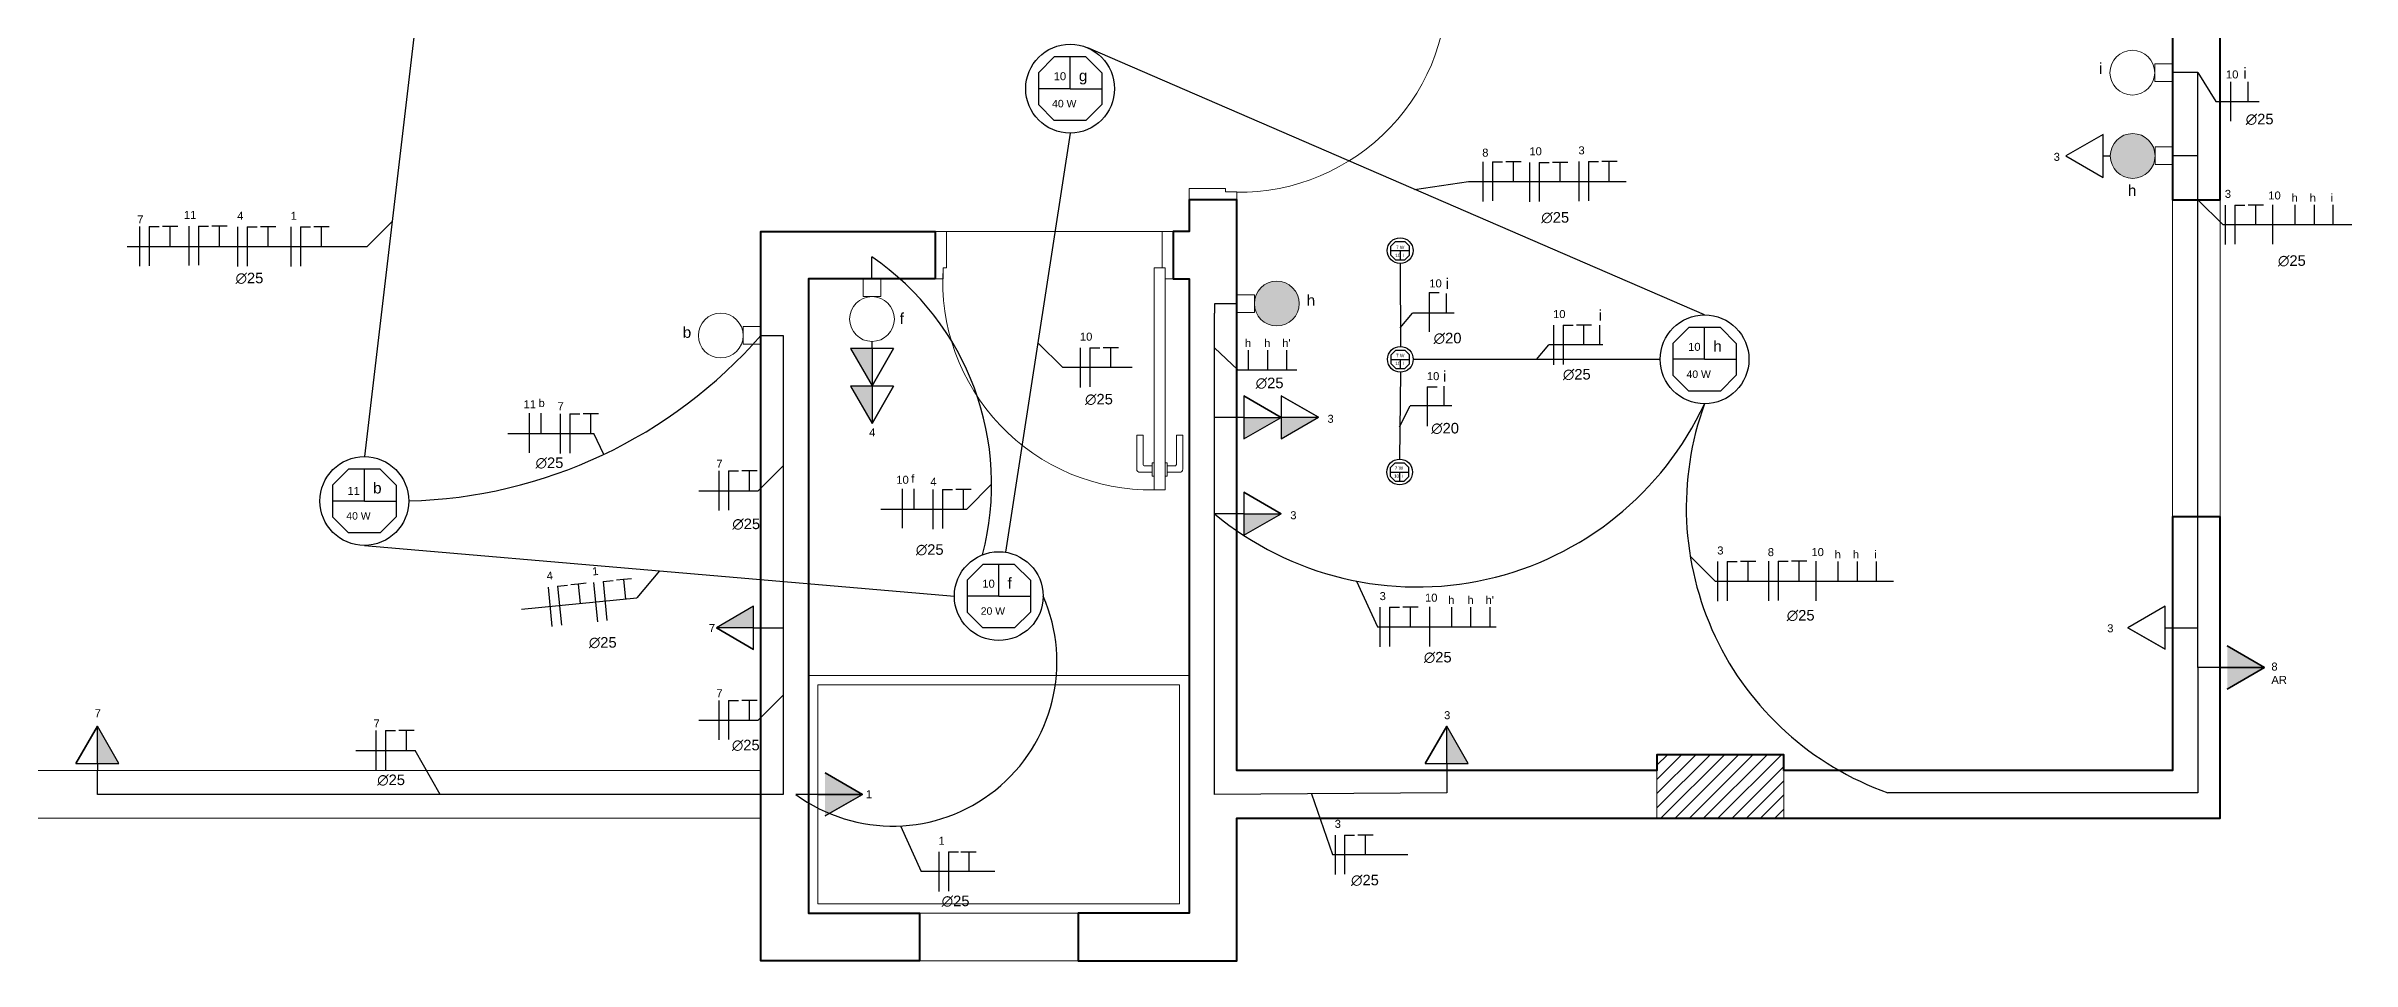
# Model space of a CAD drawing. Header units: millimetres. Extents: x 2991 to 3503, y 2795 to 2987.
# Drawn here: x 3081.73 to 3089, y 2806.94 to 2809.82 of the extents above; entities that cross this region are included whole.
import ezdxf
from ezdxf.enums import TextEntityAlignment as Align

# ---------------------------------------------------------------- set-up
doc = ezdxf.new("R2010")
doc.units = ezdxf.units.MM
for name, color, linetype in [('AP03', 170, 'Continuous'), ('ESCO_37_TOMADAS', 3, 'Continuous'), ('ILUMINAÇÃO', 3, 'Continuous'), ('PTF', 1, 'Continuous'), ('PTO', 1, 'Continuous'), ('TET', 172, 'Continuous')]:
    doc.layers.add(name, color=color, linetype=linetype)
for name, color, linetype, lineweight in [('ESQUADRIAS', 250, 'Continuous', 9), ('PILAR', 7, 'Continuous', 5), ('Plarga', 7, 'Continuous', 40)]:
    doc.layers.add(name, color=color, linetype=linetype, lineweight=lineweight)
doc.styles.add('ST', font='ROMANS.SHX', dxfattribs={"height": 0.15})
doc.styles.get("Standard").update_dxf_attribs({"font": ''})
doc.styles.get('Standard').set_extended_font_data('Arial')

# ---------------------------------------------------------------- blocks, each defined once
blk = doc.blocks.new('iv')
at = {"color": 3}
for p, q in [((-0.2, 0.1), (-0.1, 0.2)), ((-0.1, 0.2), (0.1, 0.2)), ((0.1, 0.2), (0.2, 0.1)), ((-0.2, 0.1), (-0.2, -0.1)), ((0.2, 0.1), (0.2, -0.1)), ((-0.1, -0.2), (-0.2, -0.1)), ((0.2, -0.1), (0.1, -0.2)), ((-0.1, -0.2), (0.1, -0.2))]:
    blk.add_line(p, q, dxfattribs=at)
at = {"color": 1}
blk.add_circle((0, 0), 0.28, dxfattribs=at)
at = {"color": 1, "style": 'ST', "flags": 4}
blk.add_attdef('N%%D', text='', height=0.15, dxfattribs=at).set_placement((0.003, -0.074), align=Align.CENTER)
blk = doc.blocks.new('INTERRUP SIMP 1 TC')
at = {"lineweight": 5}
for p, q in [((-5, 2.5), (-5, -2.5)), ((0, 2.5), (-5, 2.5)), ((0, 2.5), (0, -2.5)), ((0, -2.5), (-5, -2.5)), ((0, 0), (0, 0))]:
    blk.add_line(p, q, dxfattribs=at)
at = {"lineweight": 5, "ltscale": 0.5}
blk.add_circle((6.33, 0.04), 6.33, dxfattribs=at)
blk = doc.blocks.new('ACAD_8x9viv6wd74lc_ACAD')
at = {"layer": 'ESCO_37_TOMADAS'}
h = blk.add_hatch(color=256, dxfattribs=at)
h.dxf.hatch_style = 1
h.set_gradient(color1=(0, 0, 255), color2=(255, 255, 0), tint=1)
h.paths.add_polyline_path([(0.0444, 0.0974, 1), (-0.0969, 0.0974, 0.412382), (-0.0267, 0.0268), (-0.0258, 0.0268, 0.412382)])
h = blk.add_hatch(color=256, dxfattribs=at)
h.dxf.hatch_style = 1
h.paths.add_polyline_path([(0.0444, 0.0974, 1), (-0.0969, 0.0974, 0.412382), (-0.0267, 0.0268), (-0.0258, 0.0268, 0.412382)])
h = blk.add_hatch(color=256, dxfattribs=at)
h.dxf.hatch_style = 1
h.paths.add_polyline_path([(-0.0969, 0.0974, 0.412382), (-0.0267, 0.0268), (-0.0258, 0.0268, 0.412382), (0.0444, 0.0974, 1)])
at = {"layer": 'ILUMINAÇÃO', "lineweight": 5, "ltscale": 0.5, "xscale": 0.01115233265064476, "yscale": 0.01115233265064476, "zscale": 0.01115233265064476, "rotation": 90}
blk.add_blockref('INTERRUP SIMP 1 TC', (-0.0258, 0.0268), dxfattribs=at)

msp = doc.modelspace()

# ---------------------------------------------------------------- hatches: boundary and pattern name
at = {"layer": 'PILAR'}
h = msp.add_hatch(dxfattribs=at)
h.set_pattern_fill('ANSI31,_O', color=256, scale=0.01)
h.set_pattern_definition([(45, (1223.243174, 1855.17264), (-0.0224506403, 0.0224506403), [])])
h.paths.add_polyline_path([(3086.8062, 2807.5868), (3086.8062, 2807.3868), (3087.2062, 2807.3868), (3087.2062, 2807.5868)])

# ---------------------------------------------------------------- linework, layer by layer
for p, q in [((3084.9562, 2809.6868), (3084.9562, 2809.7868)), ((3084.9562, 2809.6868), (3084.8562, 2809.6868)), ((3084.9562, 2809.6868), (3085.0562, 2809.6868)), ((3085.9967, 2809.1762), (3086.0257, 2809.1762)), ((3086.9562, 2808.8336), (3086.9562, 2808.9336)), ((3085.9965, 2808.8334), (3086.0255, 2808.8334)), ((3086.9562, 2808.8336), (3086.8562, 2808.8336)), ((3086.9562, 2808.8336), (3087.0562, 2808.8336)), ((3082.7312, 2808.3868), (3082.7312, 2808.4868)), ((3085.995, 2808.4782), (3086.024, 2808.4782)), ((3082.7312, 2808.3868), (3082.6312, 2808.3868)), ((3082.7312, 2808.3868), (3082.8312, 2808.3868)), ((3084.7312, 2808.0868), (3084.7312, 2808.1868)), ((3084.7312, 2808.0868), (3084.6312, 2808.0868)), ((3084.7312, 2808.0868), (3084.8312, 2808.0868))]:
    msp.add_line(p, q)
at = {"color": 3}
for p, q in [((3088.2127, 2809.4748), (3088.2353, 2809.4748)), ((3084.3316, 2808.8672), (3084.3316, 2808.8898)), ((3084.3316, 2808.8672), (3084.3316, 2808.7496)), ((3084.3994, 2808.8672), (3084.3316, 2808.7496)), ((3084.3316, 2808.7496), (3084.3994, 2808.8672)), ((3084.332, 2808.7491), (3084.332, 2808.6315)), ((3084.3998, 2808.7491), (3084.332, 2808.6315)), ((3084.332, 2808.6315), (3084.3998, 2808.7491)), ((3085.5038, 2808.7183), (3085.6214, 2808.6504)), ((3085.6214, 2808.6504), (3085.5038, 2808.7183)), ((3085.6218, 2808.7186), (3085.7394, 2808.6508)), ((3085.7394, 2808.6508), (3085.6218, 2808.7186)), ((3085.5038, 2808.6504), (3085.4812, 2808.6504)), ((3085.5038, 2808.6504), (3085.6214, 2808.6504)), ((3085.6218, 2808.6508), (3085.7394, 2808.6508)), ((3085.5038, 2808.4146), (3085.6214, 2808.3467)), ((3085.6214, 2808.3467), (3085.5038, 2808.4146)), ((3085.5038, 2808.3467), (3085.4812, 2808.3467)), ((3085.5038, 2808.3467), (3085.6214, 2808.3467)), ((3083.9585, 2807.987), (3083.841, 2807.987)), ((3083.9585, 2807.9191), (3083.841, 2807.987)), ((3083.841, 2807.987), (3083.9585, 2807.9191)), ((3083.9585, 2807.987), (3083.9812, 2807.987)), ((3088.4085, 2807.9195), (3088.291, 2807.9873)), ((3088.291, 2807.9873), (3088.4085, 2807.9195)), ((3088.4085, 2807.9873), (3088.4312, 2807.9873)), ((3081.8216, 2807.5594), (3081.8895, 2807.677)), ((3081.8895, 2807.677), (3081.8216, 2807.5594)), ((3081.8895, 2807.5594), (3081.8895, 2807.677)), ((3086.0758, 2807.5594), (3086.1437, 2807.677)), ((3086.1437, 2807.677), (3086.0758, 2807.5594)), ((3086.1437, 2807.5594), (3086.1437, 2807.677)), ((3081.8895, 2807.5594), (3081.8895, 2807.5368)), ((3086.1437, 2807.5594), (3086.1437, 2807.5368))]:
    msp.add_line(p, q, dxfattribs=at)
for points in [[(3088.2127, 2809.5426), (3088.0951, 2809.4748), (3088.2127, 2809.4069)], [(3084.2638, 2808.8672), (3084.3316, 2808.7496), (3084.3994, 2808.8672)], [(3084.2641, 2808.7491), (3084.332, 2808.6315), (3084.3998, 2808.7491)], [(3085.5038, 2808.5826), (3085.6214, 2808.6504), (3085.5038, 2808.7183)], [(3085.6218, 2808.5829), (3085.7394, 2808.6508), (3085.6218, 2808.7186)], [(3085.5038, 2808.2789), (3085.6214, 2808.3467), (3085.5038, 2808.4146)], [(3083.9585, 2808.0548), (3083.841, 2807.987), (3083.9585, 2807.9191)], [(3088.4085, 2808.0552), (3088.291, 2807.9873), (3088.4085, 2807.9195)], [(3088.5812, 2807.8618), (3088.6038, 2807.8618), (3088.7214, 2807.8618), (3088.6038, 2807.9297), (3088.7214, 2807.8618), (3088.6038, 2807.794), (3088.7214, 2807.8618), (3088.6038, 2807.8618)], [(3081.9573, 2807.5594), (3081.8895, 2807.677), (3081.8216, 2807.5594)], [(3086.2115, 2807.5594), (3086.1437, 2807.677), (3086.0758, 2807.5594)], [(3084.1612, 2807.4618), (3084.1838, 2807.4618), (3084.3014, 2807.4618), (3084.1838, 2807.5297), (3084.3014, 2807.4618), (3084.1838, 2807.394), (3084.3014, 2807.4618), (3084.1838, 2807.4618)]]:
    msp.add_lwpolyline(points, close=True, dxfattribs=at)
at = {"lineweight": 5}
for points in [[(3088.4312, 2809.3368), (3088.4312, 2808.3368)], [(3088.5812, 2809.3368), (3088.5812, 2808.3368)], [(3084.5662, 2809.2368), (3085.2462, 2809.2368)], [(3084.5662, 2809.2368), (3085.2462, 2809.2368)], [(3083.9812, 2807.5368), (3081.5312, 2807.5368)], [(3083.9812, 2807.3868), (3081.5312, 2807.3868)], [(3084.9812, 2807.0868), (3084.4812, 2807.0868)], [(3084.9812, 2806.9368), (3084.4812, 2806.9368)]]:
    msp.add_lwpolyline(points, dxfattribs=at)
for points in [[(3085.9676, 2809.1762), (3085.9967, 2809.1762), (3085.9967, 2809.1472)], [(3085.9674, 2808.8334), (3085.9965, 2808.8334), (3085.9965, 2808.8044)], [(3085.9659, 2808.4782), (3085.995, 2808.4782), (3085.995, 2808.4492)]]:
    msp.add_lwpolyline(points)
for points in [[(3084.1312, 2807.0868), (3085.3312, 2807.0868), (3085.3312, 2807.8368), (3084.1312, 2807.8368)], [(3084.1612, 2807.1168), (3085.3012, 2807.1168), (3085.3012, 2807.8068), (3084.1612, 2807.8068)]]:
    msp.add_lwpolyline(points, close=True, dxfattribs=at)
at = {"color": 3}
for points in [[(3084.3316, 2808.8672), (3084.2638, 2808.8672), (3084.3316, 2808.7496)], [(3084.332, 2808.7491), (3084.2641, 2808.7491), (3084.332, 2808.6315)], [(3085.5038, 2808.6504), (3085.5038, 2808.5826), (3085.6214, 2808.6504)], [(3085.6218, 2808.6508), (3085.6218, 2808.5829), (3085.7394, 2808.6508)], [(3085.5038, 2808.3467), (3085.5038, 2808.2789), (3085.6214, 2808.3467)], [(3083.9585, 2807.987), (3083.9585, 2808.0548), (3083.841, 2807.987)], [(3088.6038, 2807.8618), (3088.6038, 2807.9297), (3088.7214, 2807.8618)], [(3088.6038, 2807.8618), (3088.6038, 2807.794), (3088.7214, 2807.8618)], [(3081.8895, 2807.5594), (3081.9573, 2807.5594), (3081.8895, 2807.677)], [(3086.1437, 2807.5594), (3086.2115, 2807.5594), (3086.1437, 2807.677)], [(3084.1838, 2807.4618), (3084.1838, 2807.5297), (3084.3014, 2807.4618)], [(3084.1838, 2807.4618), (3084.1838, 2807.394), (3084.3014, 2807.4618)]]:
    msp.add_solid(points, dxfattribs=at)
at = {"layer": 'ESCO_37_TOMADAS'}
for p, q in [((3088.5112, 2809.7377), (3088.5681, 2809.6469)), ((3088.5681, 2809.6469), (3088.7046, 2809.6469)), ((3088.6147, 2809.7086), (3088.6147, 2809.584)), ((3088.6685, 2809.7086), (3088.6685, 2809.6469)), ((3086.2575, 2809.4562), (3086.2575, 2809.3316)), ((3086.2879, 2809.4562), (3086.2879, 2809.3328)), ((3086.2879, 2809.4562), (3086.3195, 2809.4562)), ((3086.3528, 2809.4562), (3086.3528, 2809.3945)), ((3086.4048, 2809.4542), (3086.4048, 2809.3296)), ((3086.4352, 2809.4542), (3086.4352, 2809.3307)), ((3086.4352, 2809.4542), (3086.4668, 2809.4542)), ((3086.5002, 2809.4542), (3086.5002, 2809.3939)), ((3086.5596, 2809.4572), (3086.5596, 2809.3326)), ((3086.59, 2809.4572), (3086.59, 2809.3337)), ((3086.59, 2809.4572), (3086.6216, 2809.4572)), ((3086.6549, 2809.4572), (3086.6549, 2809.3939)), ((3086.0423, 2809.3692), (3086.2119, 2809.3939)), ((3086.2119, 2809.3939), (3086.7093, 2809.3939)), ((3088.5112, 2809.3368), (3088.5898, 2809.2583)), ((3088.5973, 2809.3199), (3088.5973, 2809.1954)), ((3088.6277, 2809.3199), (3088.6277, 2809.1965)), ((3088.6277, 2809.3199), (3088.6593, 2809.3199)), ((3088.6926, 2809.3199), (3088.6926, 2809.2583)), ((3088.747, 2809.3211), (3088.747, 2809.1966)), ((3088.8167, 2809.3202), (3088.8167, 2809.2583)), ((3088.8776, 2809.3202), (3088.8776, 2809.2583)), ((3088.9371, 2809.3202), (3088.9371, 2809.2583)), ((3082.0229, 2809.2521), (3082.0229, 2809.1275)), ((3082.0533, 2809.2521), (3082.0533, 2809.1286)), ((3082.0533, 2809.2521), (3082.0849, 2809.2521)), ((3082.1182, 2809.2521), (3082.1182, 2809.1904)), ((3082.1781, 2809.2535), (3082.1781, 2809.129)), ((3082.2085, 2809.2535), (3082.2085, 2809.1301)), ((3082.2085, 2809.2535), (3082.24, 2809.2535)), ((3082.2734, 2809.2535), (3082.2734, 2809.1896)), ((3082.3313, 2809.251), (3082.3313, 2809.1264)), ((3082.3617, 2809.251), (3082.3617, 2809.1275)), ((3082.3617, 2809.251), (3082.3933, 2809.251)), ((3082.4266, 2809.251), (3082.4266, 2809.1893)), ((3082.4997, 2809.2508), (3082.4997, 2809.1262)), ((3082.5301, 2809.2508), (3082.5301, 2809.1274)), ((3082.5301, 2809.2508), (3082.5617, 2809.2508)), ((3082.5951, 2809.2508), (3082.5951, 2809.1891)), ((3082.8187, 2809.2681), (3082.74, 2809.1896)), ((3088.5898, 2809.2583), (3088.9969, 2809.2583)), ((3081.9833, 2809.1896), (3082.74, 2809.1896)), ((3086.0884, 2809.044), (3086.0884, 2808.9206)), ((3086.0884, 2809.044), (3086.12, 2809.044)), ((3086.1418, 2809.0411), (3086.1418, 2808.9794)), ((3085.9965, 2808.9328), (3086.0357, 2808.9794)), ((3086.1667, 2808.9794), (3086.0357, 2808.9794)), ((3086.4796, 2808.941), (3086.4796, 2808.8164)), ((3086.51, 2808.941), (3086.51, 2808.8175)), ((3086.51, 2808.941), (3086.5416, 2808.941)), ((3086.5749, 2808.941), (3086.5749, 2808.8794)), ((3086.6247, 2808.9411), (3086.6247, 2808.8794)), ((3084.8543, 2808.886), (3084.933, 2808.8075)), ((3084.9879, 2808.8698), (3084.9879, 2808.7452)), ((3085.0183, 2808.8698), (3085.0183, 2808.7463)), ((3085.0183, 2808.8698), (3085.0499, 2808.8698)), ((3085.0832, 2808.8698), (3085.0832, 2808.8065)), ((3085.4112, 2808.8699), (3085.4845, 2808.8001)), ((3085.5174, 2808.8619), (3085.5174, 2808.8001)), ((3085.5779, 2808.8619), (3085.5779, 2808.8001)), ((3085.6387, 2808.8619), (3085.6387, 2808.8001)), ((3086.4264, 2808.8328), (3086.4656, 2808.8794)), ((3086.6351, 2808.8794), (3086.4656, 2808.8794)), ((3085.1518, 2808.8075), (3084.933, 2808.8075)), ((3085.4845, 2808.8001), (3085.6713, 2808.8001)), ((3086.0821, 2808.7466), (3086.0821, 2808.6232)), ((3086.0821, 2808.7466), (3086.1137, 2808.7466)), ((3086.1341, 2808.7488), (3086.1341, 2808.6871)), ((3083.2512, 2808.6635), (3083.2512, 2808.5389)), ((3083.2881, 2808.6635), (3083.2881, 2808.5995)), ((3083.3484, 2808.6613), (3083.3484, 2808.5367)), ((3083.3788, 2808.6613), (3083.3788, 2808.5378)), ((3083.3788, 2808.6613), (3083.4104, 2808.6613)), ((3083.4437, 2808.6613), (3083.4437, 2808.5996)), ((3085.995, 2808.6211), (3086.028, 2808.6871)), ((3086.159, 2808.6871), (3086.028, 2808.6871)), ((3083.1838, 2808.5995), (3083.455, 2808.5995)), ((3083.4862, 2808.5338), (3083.455, 2808.5995)), ((3083.8486, 2808.4819), (3083.8486, 2808.3573)), ((3083.8791, 2808.4819), (3083.8791, 2808.3584)), ((3083.8791, 2808.4819), (3083.9106, 2808.4819)), ((3083.944, 2808.4819), (3083.944, 2808.4202)), ((3084.0512, 2808.4979), (3083.9725, 2808.4194)), ((3083.7856, 2808.4194), (3083.9725, 2808.4194)), ((3084.4263, 2808.4253), (3084.4263, 2808.3007)), ((3084.4633, 2808.4253), (3084.4633, 2808.3613)), ((3084.5235, 2808.423), (3084.5235, 2808.2985)), ((3084.5539, 2808.423), (3084.5539, 2808.2996)), ((3084.5539, 2808.423), (3084.5855, 2808.423)), ((3084.6189, 2808.423), (3084.6189, 2808.3613)), ((3084.7088, 2808.4398), (3084.6301, 2808.3613)), ((3084.3589, 2808.3613), (3084.6301, 2808.3613)), ((3086.911, 2808.2125), (3086.9896, 2808.134)), ((3086.9971, 2808.1956), (3086.9971, 2808.0711)), ((3087.0275, 2808.1956), (3087.0275, 2808.0722)), ((3087.0275, 2808.1956), (3087.0591, 2808.1956)), ((3087.0924, 2808.1956), (3087.0924, 2808.1339)), ((3087.1577, 2808.1966), (3087.1577, 2808.072)), ((3087.1881, 2808.1966), (3087.1881, 2808.0731)), ((3087.1881, 2808.1966), (3087.2197, 2808.1966)), ((3087.253, 2808.1966), (3087.253, 2808.1349)), ((3087.3068, 2808.1968), (3087.3068, 2808.0723)), ((3087.3766, 2808.1958), (3087.3766, 2808.134)), ((3087.4374, 2808.1958), (3087.4374, 2808.134)), ((3087.4969, 2808.1958), (3087.4969, 2808.134)), ((3083.3102, 2808.1156), (3083.3223, 2807.9916)), ((3083.3405, 2808.1186), (3083.3719, 2808.1216)), ((3083.3405, 2808.1186), (3083.3525, 2807.9957)), ((3083.405, 2808.1249), (3083.4111, 2808.0635)), ((3083.4537, 2808.1296), (3083.4659, 2808.0057)), ((3083.484, 2808.1326), (3083.5154, 2808.1357)), ((3083.484, 2808.1326), (3083.496, 2808.0097)), ((3083.5486, 2808.1389), (3083.5546, 2808.0775)), ((3083.6612, 2808.1668), (3083.5905, 2808.081)), ((3085.8593, 2808.1342), (3085.9253, 2807.9902)), ((3086.9896, 2808.134), (3087.5521, 2808.134)), ((3083.2262, 2808.0454), (3083.5905, 2808.081)), ((3085.9328, 2808.0518), (3085.9328, 2807.9273)), ((3085.9632, 2808.0518), (3085.9632, 2807.9284)), ((3085.9632, 2808.0518), (3085.9947, 2808.0518)), ((3086.0281, 2808.0518), (3086.0281, 2807.9901)), ((3086.0886, 2808.053), (3086.0886, 2807.9285)), ((3086.1583, 2808.052), (3086.1583, 2807.9902)), ((3086.2188, 2808.052), (3086.2188, 2807.9902)), ((3086.2796, 2808.052), (3086.2796, 2807.9902)), ((3085.9253, 2807.9902), (3086.2988, 2807.9902)), ((3083.8486, 2807.7583), (3083.8486, 2807.6338)), ((3083.8791, 2807.7583), (3083.8791, 2807.6349)), ((3083.8791, 2807.7583), (3083.9106, 2807.7583)), ((3083.944, 2807.7583), (3083.944, 2807.6966)), ((3084.0512, 2807.7743), (3083.9725, 2807.6958)), ((3083.7856, 2807.6958), (3083.9725, 2807.6958)), ((3082.7678, 2807.6629), (3082.7678, 2807.5383)), ((3082.7982, 2807.6629), (3082.7982, 2807.5394)), ((3082.7982, 2807.6629), (3082.8298, 2807.6629)), ((3082.8631, 2807.6629), (3082.8631, 2807.6012)), ((3082.7047, 2807.6004), (3082.8917, 2807.6004)), ((3082.9703, 2807.4618), (3082.8917, 2807.6004)), ((3085.7174, 2807.4639), (3085.7836, 2807.2721)), ((3084.421, 2807.3624), (3084.4869, 2807.2184)), ((3085.7912, 2807.3337), (3085.7912, 2807.2092)), ((3085.8216, 2807.3337), (3085.8216, 2807.2103)), ((3085.8216, 2807.3337), (3085.8531, 2807.3337)), ((3085.8865, 2807.3337), (3085.8865, 2807.272)), ((3084.542, 2807.2802), (3084.542, 2807.1556)), ((3084.5724, 2807.2802), (3084.5724, 2807.1567)), ((3084.5724, 2807.2802), (3084.604, 2807.2802)), ((3084.6373, 2807.2802), (3084.6373, 2807.2185)), ((3085.7836, 2807.2721), (3086.0209, 2807.2721)), ((3084.7185, 2807.2184), (3084.4869, 2807.2184))]:
    msp.add_line(p, q, dxfattribs=at)
for points in [[(3086.3782, 2809.4562), (3086.3528, 2809.4562), (3086.3299, 2809.4562)], [(3086.5255, 2809.4542), (3086.5002, 2809.4542), (3086.4772, 2809.4542)], [(3086.6802, 2809.4572), (3086.6549, 2809.4572), (3086.632, 2809.4572)], [(3088.718, 2809.3199), (3088.6926, 2809.3199), (3088.6697, 2809.3199)], [(3082.1436, 2809.2521), (3082.1182, 2809.2521), (3082.0953, 2809.2521)], [(3082.2987, 2809.2535), (3082.2734, 2809.2535), (3082.2504, 2809.2535)], [(3082.4519, 2809.251), (3082.4266, 2809.251), (3082.4037, 2809.251)], [(3082.6204, 2809.2508), (3082.5951, 2809.2508), (3082.5721, 2809.2508)], [(3086.6003, 2808.941), (3086.5749, 2808.941), (3086.552, 2808.941)], [(3085.1086, 2808.8698), (3085.0832, 2808.8698), (3085.0603, 2808.8698)], [(3083.469, 2808.6613), (3083.4437, 2808.6613), (3083.4208, 2808.6613)], [(3083.9693, 2808.4819), (3083.944, 2808.4819), (3083.921, 2808.4819)], [(3084.6442, 2808.423), (3084.6189, 2808.423), (3084.5959, 2808.423)], [(3087.1178, 2808.1956), (3087.0924, 2808.1956), (3087.0695, 2808.1956)], [(3087.2784, 2808.1966), (3087.253, 2808.1966), (3087.2301, 2808.1966)], [(3083.4303, 2808.1274), (3083.405, 2808.1249), (3083.3822, 2808.1227)], [(3083.5738, 2808.1414), (3083.5486, 2808.1389), (3083.5258, 2808.1367)], [(3086.0534, 2808.0518), (3086.0281, 2808.0518), (3086.0051, 2808.0518)], [(3083.9693, 2807.7583), (3083.944, 2807.7583), (3083.921, 2807.7583)], [(3082.8884, 2807.6629), (3082.8631, 2807.6629), (3082.8402, 2807.6629)], [(3085.9118, 2807.3337), (3085.8865, 2807.3337), (3085.8635, 2807.3337)], [(3084.612, 2807.2802), (3084.6373, 2807.2802), (3084.6602, 2807.2802)]]:
    msp.add_lwpolyline(points, dxfattribs=at)
at = {"layer": 'ESQUADRIAS'}
for points in [[(3085.3312, 2809.3368), (3085.4812, 2809.3368), (3085.4812, 2809.3618), (3085.4462, 2809.3618), (3085.4462, 2809.3718), (3085.3312, 2809.3718)], [(3085.3312, 2809.3368), (3085.4812, 2809.3368), (3085.4812, 2809.3618), (3085.4462, 2809.3618), (3085.4462, 2809.3718), (3085.3312, 2809.3718)], [(3084.5312, 2809.2368), (3084.5312, 2809.0868), (3084.5562, 2809.0868), (3084.5562, 2809.1218), (3084.5662, 2809.1218), (3084.5662, 2809.2368)], [(3084.5312, 2809.2368), (3084.5312, 2809.0868), (3084.5562, 2809.0868), (3084.5562, 2809.1218), (3084.5662, 2809.1218), (3084.5662, 2809.2368)], [(3085.2812, 2809.2368), (3085.2812, 2809.0868), (3085.2562, 2809.0868), (3085.2562, 2809.1218), (3085.2462, 2809.1218), (3085.2462, 2809.2368)], [(3085.2812, 2809.2368), (3085.2812, 2809.0868), (3085.2562, 2809.0868), (3085.2562, 2809.1218), (3085.2462, 2809.1218), (3085.2462, 2809.2368)], [(3085.2212, 2809.1218), (3085.2562, 2809.1218), (3085.2562, 2808.4218), (3085.2212, 2808.4218)], [(3085.2212, 2809.1218), (3085.2562, 2809.1218), (3085.2562, 2808.4218), (3085.2212, 2808.4218)], [(3085.2148, 2808.5073), (3085.2212, 2808.5073), (3085.2212, 2808.4647), (3085.2148, 2808.4647)], [(3085.2148, 2808.5073), (3085.2212, 2808.5073), (3085.2212, 2808.4647), (3085.2148, 2808.4647)], [(3085.2625, 2808.5073), (3085.2562, 2808.5073), (3085.2562, 2808.4647), (3085.2625, 2808.4647)], [(3085.2625, 2808.5073), (3085.2562, 2808.5073), (3085.2562, 2808.4647), (3085.2625, 2808.4647)]]:
    msp.add_lwpolyline(points, close=True, dxfattribs=at)
for points in [[(3085.2148, 2808.4773), (3085.1762, 2808.4773, -0.414214), (3085.1662, 2808.4873), (3085.1662, 2808.5943), (3085.1862, 2808.5943), (3085.1862, 2808.5023, 0.414214), (3085.1912, 2808.4973), (3085.2148, 2808.4973)], [(3085.2148, 2808.4773), (3085.1762, 2808.4773, -0.414214), (3085.1662, 2808.4873), (3085.1662, 2808.5943), (3085.1862, 2808.5943), (3085.1862, 2808.5023, 0.414214), (3085.1912, 2808.4973), (3085.2148, 2808.4973)], [(3085.2625, 2808.4773), (3085.3011, 2808.4773, 0.414214), (3085.3111, 2808.4873), (3085.3111, 2808.5943), (3085.2911, 2808.5943), (3085.2911, 2808.5023, -0.414214), (3085.2861, 2808.4973), (3085.2625, 2808.4973)], [(3085.2625, 2808.4773), (3085.3011, 2808.4773, 0.414214), (3085.3111, 2808.4873), (3085.3111, 2808.5943), (3085.2911, 2808.5943), (3085.2911, 2808.5023, -0.414214), (3085.2861, 2808.4973), (3085.2625, 2808.4973)]]:
    msp.add_lwpolyline(points, format="xyb", close=True, dxfattribs=at)
for centre, start, end in [((3085.4897, 2810.0169), 266.19336, 0.86904), ((3085.4897, 2810.0169), 266.19336, 0.86904), ((3085.2112, 2809.0782), 176.19336, 270.86904), ((3085.2112, 2809.0782), 176.19336, 270.86904)]:
    msp.add_arc(centre, 0.6565, start, end, dxfattribs=at)
at = {"layer": 'PILAR'}
msp.add_lwpolyline([(3086.8062, 2807.5868), (3087.2062, 2807.5868), (3087.2062, 2807.3868), (3086.8062, 2807.3868)], close=True, dxfattribs=at)
at = {"layer": 'Plarga'}
for points in [[(3085.3312, 2810.1368), (3085.3312, 2810.0868), (3085.4812, 2810.0868), (3085.4812, 2810.1368), (3088.4312, 2810.1368), (3088.4312, 2809.3368), (3088.5812, 2809.3368), (3088.5812, 2811.0868), (3088.4312, 2811.0868), (3088.4312, 2810.2868), (3085.2812, 2810.2868), (3085.2812, 2810.1368)], [(3087.2062, 2807.5368), (3087.2062, 2807.5868), (3086.8062, 2807.5868), (3086.8062, 2807.5368), (3085.4812, 2807.5368), (3085.4812, 2809.3368), (3085.3312, 2809.3368), (3085.3312, 2809.2368), (3085.2812, 2809.2368), (3085.2812, 2809.0868), (3085.3312, 2809.0868), (3085.3312, 2807.0868), (3084.9812, 2807.0868), (3084.9812, 2806.9368), (3085.4812, 2806.9368), (3085.4812, 2807.3868), (3088.5812, 2807.3868), (3088.5812, 2808.3368), (3088.4312, 2808.3368), (3088.4312, 2807.5368)], [(3084.5312, 2809.0868), (3084.1312, 2809.0868), (3084.1312, 2807.0868), (3084.4812, 2807.0868), (3084.4812, 2806.9368), (3083.9812, 2806.9368), (3083.9812, 2809.2368), (3084.5312, 2809.2368)]]:
    msp.add_lwpolyline(points, close=True, dxfattribs=at)
at = {"layer": 'TET'}
for p, q in [((3082.9062, 2810.0093), (3082.7312, 2808.5268)), ((3086.9562, 2808.9736), (3085.0118, 2809.8153)), ((3088.5112, 2809.7377), (3088.4312, 2809.7377)), ((3088.5112, 2809.4752), (3088.5112, 2809.7377)), ((3084.9562, 2809.5468), (3084.7525, 2808.2252)), ((3088.5112, 2809.4752), (3088.4312, 2809.4752)), ((3088.5112, 2807.98), (3088.5112, 2809.4752)), ((3084.3312, 2809.0868), (3084.3312, 2809.1568)), ((3085.9967, 2809.1355), (3085.9972, 2808.8742)), ((3085.4812, 2809.0089), (3085.4112, 2809.0089)), ((3085.4112, 2809.0089), (3085.4112, 2808.9793)), ((3085.4112, 2808.6504), (3085.4112, 2808.9793)), ((3083.9812, 2808.9089), (3084.0512, 2808.9089)), ((3084.0512, 2808.9089), (3084.0512, 2808.0868)), ((3085.9972, 2808.7929), (3085.995, 2808.5189)), ((3086.0379, 2808.8335), (3086.8162, 2808.8336)), ((3085.4112, 2808.3467), (3085.4112, 2808.6504)), ((3085.4812, 2808.6504), (3085.4112, 2808.6504)), ((3085.4812, 2808.3467), (3085.4112, 2808.3467)), ((3085.4112, 2807.4618), (3085.4112, 2808.3467)), ((3082.7312, 2808.2468), (3084.5912, 2808.0868)), ((3084.0512, 2808.0868), (3084.0512, 2807.4618)), ((3083.9812, 2807.987), (3084.0512, 2807.987)), ((3088.4312, 2807.9873), (3088.5112, 2807.9873)), ((3088.5112, 2807.8618), (3088.5112, 2807.98)), ((3088.5812, 2807.8618), (3088.5112, 2807.8618)), ((3088.5112, 2807.8618), (3088.5112, 2807.4668)), ((3081.8895, 2807.4618), (3081.8895, 2807.5368)), ((3086.1437, 2807.5368), (3086.1437, 2807.4668)), ((3084.0512, 2807.4618), (3081.8895, 2807.4618)), ((3084.1612, 2807.4618), (3084.0912, 2807.4618)), ((3086.1437, 2807.4668), (3085.4112, 2807.4618)), ((3088.5112, 2807.4668), (3087.534, 2807.4668))]:
    msp.add_line(p, q, dxfattribs=at)
for centre, radius, start, end in [((3083.8392, 2808.4398), 0.8696, 345.15594, 55.54569), ((3082.8321, 2809.9109), 1.5245, 271.46866, 318.91383), ((3086.0501, 2809.1151), 0.9993, 230.25476, 335.05495), ((3087.8533, 2808.3667), 0.9548, 159.97626, 250.46849), ((3084.3969, 2807.8794), 0.5176, 233.79065, 23.61851)]:
    msp.add_arc(centre, radius, start, end, dxfattribs=at)

# ---------------------------------------------------------------- block references
at = {"layer": 'AP03'}
for p, rotation in [((3088.4033, 2809.501), 89.99999999999997), ((3085.5102, 2808.9831), 270)]:
    msp.add_blockref('ACAD_8x9viv6wd74lc_ACAD', p, dxfattribs=dict(at, rotation=rotation))
at = {"layer": 'ILUMINAÇÃO', "lineweight": 5, "ltscale": 0.5, "xscale": 0.01115233265064476, "yscale": 0.01115233265064476, "zscale": 0.01115233265064476}
for p, rotation in [((3088.3754, 2809.7377), 180), ((3084.3312, 2809.0311), 270), ((3083.9254, 2808.9089), 180)]:
    msp.add_blockref('INTERRUP SIMP 1 TC', p, dxfattribs=dict(at, rotation=rotation))
at = {"layer": 'PTO'}
for p, xscale, yscale, zscale, rotation in [((3084.9562, 2809.6868), 0.5, 0.5, 0.5, 270), ((3085.9967, 2809.1762), 0.1450976010525098, 0.1450976010525098, 0.1450976010525098, 89.99999999999999), ((3086.9562, 2808.8336), 0.5, 0.5, 0.5, 270), ((3085.9972, 2808.8335), 0.1450976010525098, 0.1450976010525098, 0.1450976010525098, 89.99999999999999), ((3082.7312, 2808.3868), 0.5, 0.5, 0.5, 270), ((3085.995, 2808.4782), 0.1450976010525098, 0.1450976010525098, 0.1450976010525098, 89.99999999999999), ((3084.7312, 2808.0868), 0.5, 0.5, 0.5, 270)]:
    msp.add_blockref('iv', p, dxfattribs=dict(at, xscale=xscale, yscale=yscale, zscale=zscale, rotation=rotation))

# ---------------------------------------------------------------- texts
at = {"layer": 'ESCO_37_TOMADAS'}
for s, height, p in [('40 W', 0.02349, (3084.8994, 2809.6281)), ('7 W', 0.01066, (3085.9834, 2809.1809)), ('7 W', 0.01066, (3085.9835, 2808.8402)), ('40 W', 0.02349, (3086.8994, 2808.7749)), ('7 W', 0.01066, (3085.9795, 2808.4852)), ('40 W', 0.02349, (3082.6744, 2808.3281)), ('20 W', 0.02349, (3084.6744, 2808.0281))]:
    msp.add_text(s, height=height, dxfattribs=at).set_placement(p)
for s, width, gutter_width, insert, char_height, attachment_point in [('10', 0.000485, 0.1261, (3084.9044, 2809.7387), 0.02522, 1), ('{\\fArial Unicode MS|b0|i0|c0|p2;g}', 0.012117, 0.1729, (3084.9837, 2809.7451), 0.034571, 1), ('{\\fArial Unicode MS|b0|i0|c0|p2;i}', 0.012117, 0.1729, (3088.2099, 2809.7681), 0.034571, 3), ('{\\fArial Unicode MS|b0|i0|c0|p2;10}', 0.000485, 0.1261, (3088.5999, 2809.7444), 0.025224, 1), ('{\\fArial Unicode MS|b0|i0|c0|p2;i}', 0.012117, 0.1729, (3088.6546, 2809.7531), 0.034571, 1), ('8', 0.000485, 0.1261, (3086.2553, 2809.4978), 0.0252, 1), ('10', 0.000485, 0.1261, (3086.404, 2809.502), 0.02522, 1), ('3', 0.000485, 0.1261, (3086.5587, 2809.505), 0.0252, 1), ('3', 0.000485, 0.1261, (3088.0569, 2809.4845), 0.0252, 1), ('{\\fArial Unicode MS|b0|i0|c0|p2;h}', 0.012117, 0.1729, (3088.3174, 2809.3831), 0.034571, 3), ('3', 0.000485, 0.1261, (3088.5964, 2809.3678), 0.0252, 1), ('10', 0.000485, 0.1261, (3088.7334, 2809.3628), 0.02522, 1), ('{\\fArial Unicode MS|b0|i0|c0|p2;h}', 0.000485, 0.1261, (3088.8066, 2809.3554), 0.025224, 1), ('{\\fArial Unicode MS|b0|i0|c0|p2;h}', 0.000485, 0.1261, (3088.8639, 2809.3554), 0.025224, 1), ('{\\fArial Unicode MS|b0|i0|c0|p2;i}', 0.000485, 0.1261, (3088.9293, 2809.3554), 0.025224, 1), ('7', 0.000485, 0.1261, (3082.0152, 2809.2872), 0.0252, 1), ('{\\fArial Unicode MS|b0|i0|c0|p2;11}', 0.000485, 0.1261, (3082.1623, 2809.3014), 0.025224, 1), ('4', 0.000485, 0.1261, (3082.3304, 2809.2988), 0.0252, 1), ('1', 0.000485, 0.1261, (3082.4989, 2809.2986), 0.0252, 1), ('{\\fArial Unicode MS|b0|i0|c0|p2;10}', 0.000204, 0.053, (3085.9809, 2809.1664), 0.010598, 1), ('{\\fArial Unicode MS|b0|i0|c0|p2;i}', 0.00439, 0.0626, (3086.0062, 2809.1684), 0.012526, 1), ('10', 0.000485, 0.1261, (3086.0885, 2809.0855), 0.02522, 1), ('{\\fArial Unicode MS|b0|i0|c0|p2;i}', 0.012117, 0.1729, (3086.1502, 2809.0895), 0.034571, 3), ('{\\fArial Unicode MS|b0|i0|c0|p2;h}', 0.012117, 0.1729, (3085.7287, 2809.0369), 0.034571, 3), ('10', 0.000485, 0.1261, (3086.4787, 2808.9888), 0.02522, 1), ('{\\fArial Unicode MS|b0|i0|c0|p2;i}', 0.012117, 0.1729, (3086.633, 2808.9895), 0.034571, 3), ('{\\fArial Unicode MS|b0|i0|c0|p2;b}', 0.012117, 0.1729, (3083.7349, 2808.9359), 0.034571, 1), ('{\\fArial Unicode MS|b0|i0|c0|p2;f}', 0.012117, 0.1729, (3084.419, 2808.9797), 0.034571, 1), ('{\\fArial Unicode MS|b0|i0|c0|p2;10}', 0.000485, 0.1261, (3084.987, 2808.9176), 0.025224, 1), ('{\\fArial Unicode MS|b0|i0|c0|p2;h}', 0.000485, 0.1261, (3085.5073, 2808.8971), 0.025224, 1), ('{\\fArial Unicode MS|b0|i0|c0|p2;h}', 0.000485, 0.1261, (3085.5677, 2808.8971), 0.025224, 1), ("{\\fArial Unicode MS|b0|i0|c0|p2;h'}", 0.000485, 0.1261, (3085.625, 2808.8971), 0.025224, 1), ('10', 0.000485, 0.1261, (3086.9044, 2808.8855), 0.02522, 1), ('{\\fArial Unicode MS|b0|i0|c0|p2;h}', 0.012117, 0.1729, (3086.9837, 2808.8919), 0.034571, 1), ('{\\fArial Unicode MS|b0|i0|c0|p2;10}', 0.000204, 0.053, (3085.981, 2808.8257), 0.010598, 1), ('{\\fArial Unicode MS|b0|i0|c0|p2;i}', 0.00439, 0.0626, (3086.0063, 2808.8278), 0.012526, 1), ('10', 0.000485, 0.1261, (3086.0808, 2808.7931), 0.02522, 1), ('{\\fArial Unicode MS|b0|i0|c0|p2;i}', 0.012117, 0.1729, (3086.1425, 2808.7972), 0.034571, 3), ('{\\fArial Unicode MS|b0|i0|c0|p2;11}', 0.000485, 0.1261, (3083.2332, 2808.7046), 0.025224, 1), ('{\\fArial Unicode MS|b0|i0|c0|p2;b}', 0.000485, 0.1261, (3083.2803, 2808.7083), 0.025224, 1), ('{\\fArial Unicode MS|b0|i0|c0|p2;7}', 0.000485, 0.1261, (3083.3402, 2808.6983), 0.025224, 1), ('3', 0.000485, 0.1261, (3085.7674, 2808.6586), 0.0252, 1), ('4', 0.000485, 0.1261, (3084.3227, 2808.6159), 0.0252, 1), ('7', 0.000485, 0.1261, (3083.8409, 2808.517), 0.0252, 1), ('11', 0.000485, 0.1261, (3082.6779, 2808.4314), 0.02522, 1), ('{\\fArial Unicode MS|b0|i0|c0|p2;b}', 0.012117, 0.1729, (3082.7587, 2808.4451), 0.034571, 1), ('{\\fArial Unicode MS|b0|i0|c0|p2;10}', 0.000485, 0.1261, (3084.4083, 2808.4664), 0.025224, 1), ('{\\fArial Unicode MS|b0|i0|c0|p2;f}', 0.000485, 0.1261, (3084.4555, 2808.4701), 0.025224, 1), ('4', 0.000485, 0.1261, (3084.5154, 2808.4601), 0.0252, 1), ('{\\fArial Unicode MS|b0|i0|c0|p2;10}', 0.000204, 0.053, (3085.9769, 2808.4707), 0.010598, 1), ('{\\fArial Unicode MS|b0|i0|c0|p2;i}', 0.00439, 0.0626, (3086.0023, 2808.4728), 0.012526, 1), ('3', 0.000485, 0.1261, (3085.6502, 2808.3545), 0.0252, 1), ('3', 0.000485, 0.1261, (3086.9963, 2808.2434), 0.0252, 1), ('8', 0.000485, 0.1261, (3087.1555, 2808.2382), 0.0252, 1), ('10', 0.000485, 0.1261, (3087.2932, 2808.2384), 0.02522, 1), ('{\\fArial Unicode MS|b0|i0|c0|p2;h}', 0.000485, 0.1261, (3087.3664, 2808.2311), 0.025224, 1), ('{\\fArial Unicode MS|b0|i0|c0|p2;h}', 0.000485, 0.1261, (3087.4237, 2808.2311), 0.025224, 1), ('{\\fArial Unicode MS|b0|i0|c0|p2;i}', 0.000485, 0.1261, (3087.4911, 2808.2311), 0.025224, 1), ('{\\fArial Unicode MS|b0|i0|c0|p2;10}', 0.000485, 0.1261, (3084.6794, 2808.1387), 0.025224, 1), ('{\\fArial Unicode MS|b0|i0|c0|p2;f}', 0.012117, 0.1729, (3084.7587, 2808.1451), 0.034571, 1), ('3', 0.000485, 0.1261, (3085.9319, 2808.0996), 0.0252, 1), ('10', 0.000485, 0.1261, (3086.075, 2808.0946), 0.02522, 1), ('{\\fArial Unicode MS|b0|i0|c0|p2;h}', 0.000485, 0.1261, (3086.1481, 2808.0873), 0.025224, 1), ('{\\fArial Unicode MS|b0|i0|c0|p2;h}', 0.000485, 0.1261, (3086.2086, 2808.0873), 0.025224, 1), ("{\\fArial Unicode MS|b0|i0|c0|p2;h'}", 0.000485, 0.1261, (3086.2659, 2808.0873), 0.025224, 1), ('7', 0.000485, 0.1261, (3083.8174, 2807.9989), 0.0252, 1), ('3', 0.000485, 0.1261, (3088.2256, 2807.9981), 0.0252, 1), ('{\\fArial Unicode MS|b0|i0|c0|p2;8 AR}', 0.000485, 0.1261, (3088.7431, 2807.8774), 0.025224, 1), ('7', 0.000485, 0.1261, (3083.8409, 2807.7934), 0.0252, 1), ('7', 0.000485, 0.1261, (3081.8811, 2807.7302), 0.0252, 1), ('7', 0.000485, 0.1261, (3082.7601, 2807.698), 0.0252, 1), ('3', 0.000485, 0.1261, (3086.1351, 2807.7241), 0.0252, 1), ('{\\fArial Unicode MS|b0|i0|c0|p2;1}', 0.000485, 0.1261, (3084.3122, 2807.475), 0.025224, 1), ('{\\fArial Unicode MS|b0|i0|c0|p2;1}', 0.000485, 0.1261, (3084.5411, 2807.328), 0.025224, 1), ('3', 0.000485, 0.1261, (3085.7903, 2807.3815), 0.0252, 1)]:
    msp.add_mtext_dynamic_manual_height_columns(s, width=width, gutter_width=gutter_width, heights=[0], dxfattribs=dict(at, insert=insert, char_height=char_height, attachment_point=attachment_point))
at = {"layer": 'ESCO_37_TOMADAS', "attachment_point": 1, "rotation": 5.59198}
for s, insert, char_height in [('4', (3083.3047, 2808.1631), 0.0252), ('{\\fArial Unicode MS|b0|i0|c0|p2;1}', (3083.4482, 2808.1771), 0.025224)]:
    msp.add_mtext_dynamic_manual_height_columns(s, width=0.000485, gutter_width=0.1261, heights=[0], dxfattribs=dict(at, insert=insert, char_height=char_height))
at = {"layer": 'PTF', "char_height": 0.03326, "width": 0.088273, "attachment_point": 1}
for s, insert in [('∅25', (3088.6623, 2809.6077)), ('∅25', (3086.4416, 2809.2977)), ('∅25', (3088.7639, 2809.1615)), ('∅25', (3082.3251, 2809.1065)), ('∅20', (3086.1022, 2808.9172)), ('∅25', (3085.5412, 2808.7757)), ('∅25', (3086.5096, 2808.803)), ('∅25', (3085.0033, 2808.7246)), ('∅20', (3086.0943, 2808.6331)), ('∅25', (3083.271, 2808.5241)), ('∅25', (3083.8912, 2808.3314)), ('∅25', (3084.4697, 2808.2504)), ('∅25', (3087.2154, 2808.0432)), ('∅25', (3083.4389, 2807.9577)), ('∅25', (3086.0712, 2807.911)), ('∅25', (3083.8898, 2807.6339)), ('∅25', (3082.7717, 2807.5244)), ('∅25', (3085.8418, 2807.2085)), ('∅25', (3084.5513, 2807.1426))]:
    msp.add_mtext(s, dxfattribs=dict(at, insert=insert))

doc.saveas('drawing.dxf')
